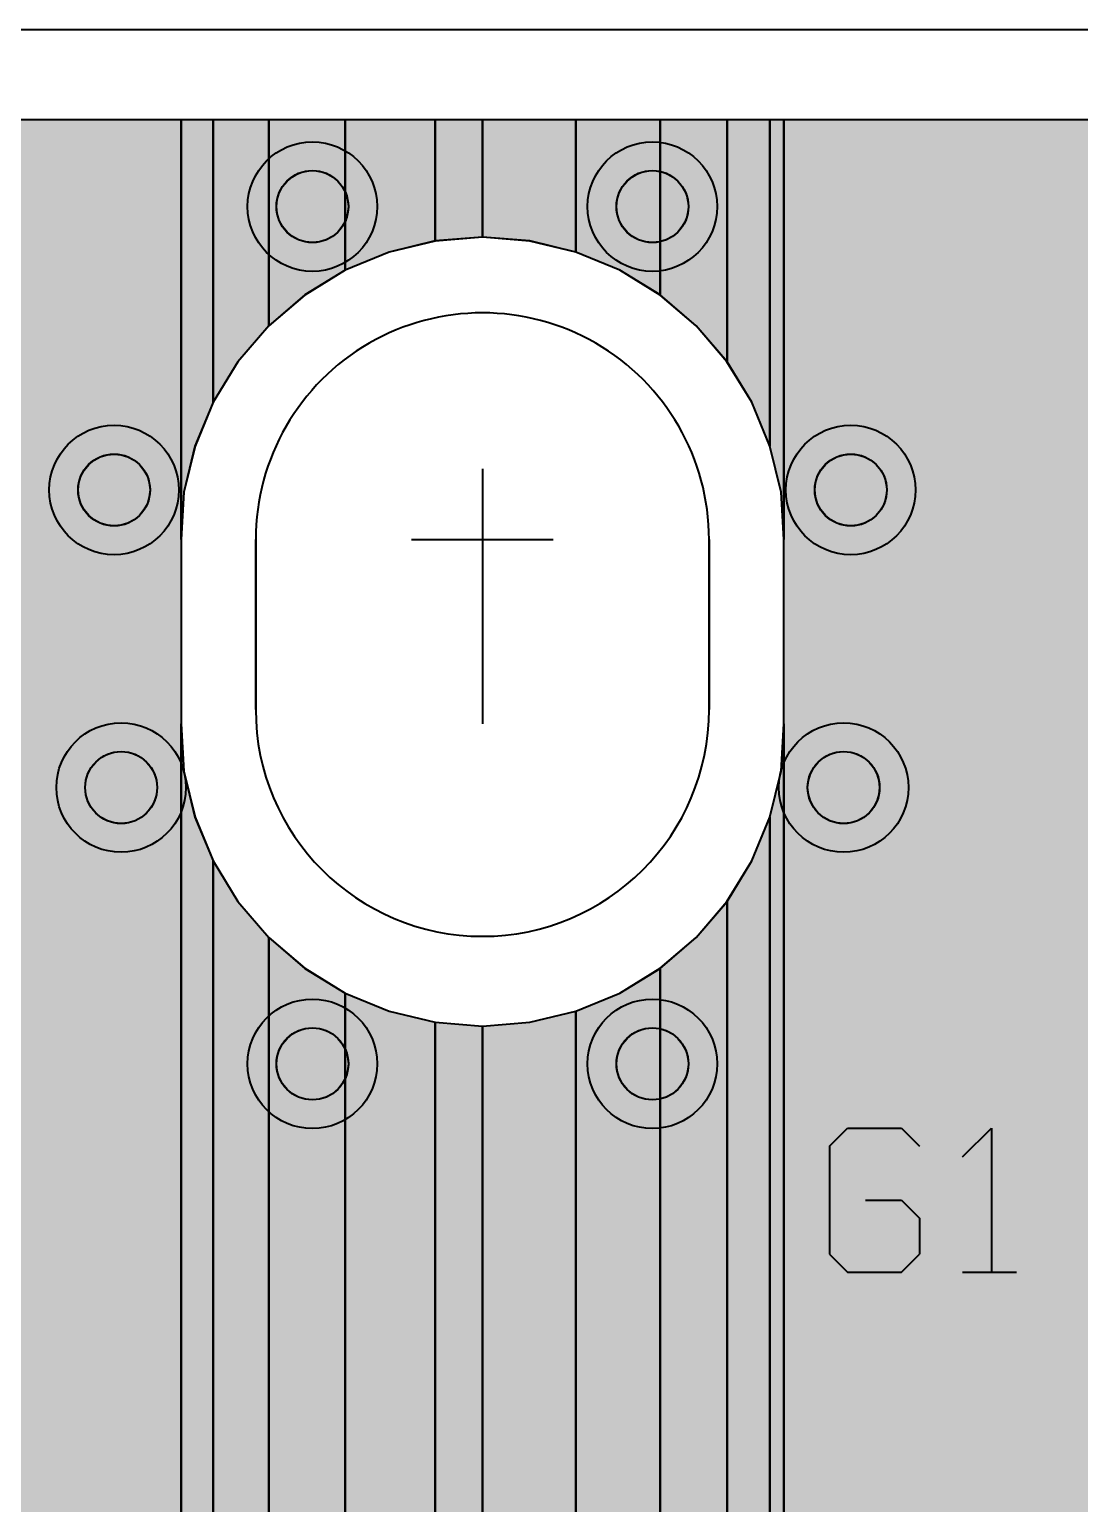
# Model space of a CAD drawing. Header units: millimetres. Extents: x 3.5 to 57, y 2.4 to 42.4.
# Drawn here: x 24.07 to 31.48, y 32.02 to 42.43 of the extents above; entities that cross this region are included whole.
import ezdxf

# ---------------------------------------------------------------- set-up
doc = ezdxf.new("R2010")
doc.units = ezdxf.units.MM
for name, color, linetype in [('bottom_copper', 7, 'Continuous'), ('drill_plated', 7, 'Continuous'), ('outline', 7, 'Continuous'), ('top_copper', 7, 'Continuous'), ('top_silk', 7, 'Continuous')]:
    doc.layers.add(name, color=color, linetype=linetype)

# ---------------------------------------------------------------- blocks, each defined once
blk = doc.blocks.new('Block5876')
at = {"layer": 'bottom_copper', "lineweight": 40}
for points in [[(0, 38.0644), (-0.3255, 38.1426), (-0.6593, 38.1689), (-0.6593, 38.9999), (0, 38.9999), (0, 38.0644)], [(0.5948, 37.7614), (0.3093, 37.9363), (0, 38.0644), (0, 38.9999), (0.5948, 38.9999), (0.5948, 37.7614)], [(1.0668, 37.2894), (0.8494, 37.544), (0.5948, 37.7614), (0.5948, 38.9999), (1.0668, 38.9999), (1.0668, 37.2894)], [(1.3698, 36.6946), (1.2417, 37.0039), (1.0668, 37.2894), (1.0668, 38.9999), (1.3698, 38.9999), (1.3698, 36.6946)], [(1.4677, 36.0353), (1.448, 36.3691), (1.3698, 36.6946), (1.3698, 38.9999), (1.4677, 38.9999), (1.4677, 36.0353)], [(4.7359, 0), (1.4677, 0), (1.4677, 38.9999), (4.7359, 38.9999), (4.7359, 0)], [(1.4677, 4.5353), (1.448, 4.8691), (1.3698, 5.1946), (1.3698, 34.076), (1.448, 34.4015), (1.4677, 34.7353), (1.4677, 4.5353)], [(1.3698, 5.1946), (1.2417, 5.5039), (1.0668, 5.7894), (1.0668, 33.4812), (1.2417, 33.7667), (1.3698, 34.076), (1.3698, 5.1946)], [(1.0668, 5.7894), (0.8494, 6.044), (0.5948, 6.2614), (0.5948, 33.0092), (0.8494, 33.2266), (1.0668, 33.4812), (1.0668, 5.7894)], [(0.5948, 6.2614), (0.3093, 6.4363), (0, 6.5644), (0, 32.7062), (0.3093, 32.8343), (0.5948, 33.0092), (0.5948, 6.2614)], [(0, 6.5644), (-0.3255, 6.6426), (-0.6593, 6.6689), (-0.6593, 32.6017), (-0.3255, 32.628), (0, 32.7062), (0, 6.5644)]]:
    blk.add_hatch(color=7, dxfattribs=at).paths.add_polyline_path(points, flags=0)
at = {"layer": 'bottom_copper', "color": 7, "lineweight": 40}
for points in [[(0, 38.0644), (-0.3255, 38.1426), (-0.6593, 38.1689), (-0.6593, 38.9999), (0, 38.9999), (0, 38.0644)], [(0.5948, 37.7614), (0.3093, 37.9363), (0, 38.0644), (0, 38.9999), (0.5948, 38.9999), (0.5948, 37.7614)], [(1.0668, 37.2894), (0.8494, 37.544), (0.5948, 37.7614), (0.5948, 38.9999), (1.0668, 38.9999), (1.0668, 37.2894)], [(1.3698, 36.6946), (1.2417, 37.0039), (1.0668, 37.2894), (1.0668, 38.9999), (1.3698, 38.9999), (1.3698, 36.6946)], [(1.4677, 36.0353), (1.448, 36.3691), (1.3698, 36.6946), (1.3698, 38.9999), (1.4677, 38.9999), (1.4677, 36.0353)], [(4.7359, 0), (1.4677, 0), (1.4677, 38.9999), (4.7359, 38.9999), (4.7359, 0)], [(1.4677, 4.5353), (1.448, 4.8691), (1.3698, 5.1946), (1.3698, 34.076), (1.448, 34.4015), (1.4677, 34.7353), (1.4677, 4.5353)], [(1.3698, 5.1946), (1.2417, 5.5039), (1.0668, 5.7894), (1.0668, 33.4812), (1.2417, 33.7667), (1.3698, 34.076), (1.3698, 5.1946)], [(1.0668, 5.7894), (0.8494, 6.044), (0.5948, 6.2614), (0.5948, 33.0092), (0.8494, 33.2266), (1.0668, 33.4812), (1.0668, 5.7894)], [(0.5948, 6.2614), (0.3093, 6.4363), (0, 6.5644), (0, 32.7062), (0.3093, 32.8343), (0.5948, 33.0092), (0.5948, 6.2614)], [(0, 6.5644), (-0.3255, 6.6426), (-0.6593, 6.6689), (-0.6593, 32.6017), (-0.3255, 32.628), (0, 32.7062), (0, 6.5644)]]:
    blk.add_lwpolyline(points, close=True, dxfattribs=at)
blk = doc.blocks.new('Block6807')
at = {"layer": 'bottom_copper', "lineweight": 40}
for points in [[(9.5036, 0), (0.9636, 0), (0.9636, 38.9999), (9.5036, 38.9999), (9.5036, 0)], [(9.7296, 37.0039), (9.6015, 36.6946), (9.5233, 36.3691), (9.5036, 36.0353), (9.5036, 38.9999), (9.7296, 38.9999), (9.7296, 37.0039)], [(10.1219, 37.544), (9.9045, 37.2894), (9.7296, 37.0039), (9.7296, 38.9999), (10.1219, 38.9999), (10.1219, 37.544)], [(10.662, 37.9363), (10.3765, 37.7614), (10.1219, 37.544), (10.1219, 38.9999), (10.662, 38.9999), (10.662, 37.9363)], [(11.2968, 38.1426), (10.9713, 38.0644), (10.662, 37.9363), (10.662, 38.9999), (11.2968, 38.9999), (11.2968, 38.1426)], [(11.6306, 38.1689), (11.2968, 38.1426), (11.2968, 38.9999), (11.6306, 38.9999), (11.6306, 38.1689)], [(9.7296, 5.5039), (9.6015, 5.1946), (9.5233, 4.8691), (9.5036, 4.5353), (9.5036, 34.7353), (9.5233, 34.4015), (9.6015, 34.076), (9.7296, 33.7667), (9.7296, 5.5039)], [(10.1219, 6.044), (9.9045, 5.7894), (9.7296, 5.5039), (9.7296, 33.7667), (9.9045, 33.4812), (10.1219, 33.2266), (10.1219, 6.044)], [(10.662, 6.4363), (10.3765, 6.2614), (10.1219, 6.044), (10.1219, 33.2266), (10.3765, 33.0092), (10.662, 32.8343), (10.662, 6.4363)], [(11.2968, 6.6426), (10.9713, 6.5644), (10.662, 6.4363), (10.662, 32.8343), (10.9713, 32.7062), (11.2968, 32.628), (11.2968, 6.6426)], [(11.6306, 6.6689), (11.2968, 6.6426), (11.2968, 32.628), (11.6306, 32.6017), (11.6306, 6.6689)]]:
    blk.add_hatch(color=7, dxfattribs=at).paths.add_polyline_path(points, flags=0)
at = {"layer": 'bottom_copper', "color": 7, "lineweight": 40}
for points in [[(9.5036, 0), (0.9636, 0), (0.9636, 38.9999), (9.5036, 38.9999), (9.5036, 0)], [(9.7296, 37.0039), (9.6015, 36.6946), (9.5233, 36.3691), (9.5036, 36.0353), (9.5036, 38.9999), (9.7296, 38.9999), (9.7296, 37.0039)], [(10.1219, 37.544), (9.9045, 37.2894), (9.7296, 37.0039), (9.7296, 38.9999), (10.1219, 38.9999), (10.1219, 37.544)], [(10.662, 37.9363), (10.3765, 37.7614), (10.1219, 37.544), (10.1219, 38.9999), (10.662, 38.9999), (10.662, 37.9363)], [(11.2968, 38.1426), (10.9713, 38.0644), (10.662, 37.9363), (10.662, 38.9999), (11.2968, 38.9999), (11.2968, 38.1426)], [(11.6306, 38.1689), (11.2968, 38.1426), (11.2968, 38.9999), (11.6306, 38.9999), (11.6306, 38.1689)], [(9.7296, 5.5039), (9.6015, 5.1946), (9.5233, 4.8691), (9.5036, 4.5353), (9.5036, 34.7353), (9.5233, 34.4015), (9.6015, 34.076), (9.7296, 33.7667), (9.7296, 5.5039)], [(10.1219, 6.044), (9.9045, 5.7894), (9.7296, 5.5039), (9.7296, 33.7667), (9.9045, 33.4812), (10.1219, 33.2266), (10.1219, 6.044)], [(10.662, 6.4363), (10.3765, 6.2614), (10.1219, 6.044), (10.1219, 33.2266), (10.3765, 33.0092), (10.662, 32.8343), (10.662, 6.4363)], [(11.2968, 6.6426), (10.9713, 6.5644), (10.662, 6.4363), (10.662, 32.8343), (10.9713, 32.7062), (11.2968, 32.628), (11.2968, 6.6426)], [(11.6306, 6.6689), (11.2968, 6.6426), (11.2968, 32.628), (11.6306, 32.6017), (11.6306, 6.6689)]]:
    blk.add_lwpolyline(points, close=True, dxfattribs=at)
blk = doc.blocks.new('Block27334')
at = {"layer": 'top_copper', "lineweight": 40}
for points in [[(0, 38.0644), (-0.3255, 38.1426), (-0.6593, 38.1689), (-0.6593, 38.9999), (0, 38.9999), (0, 38.0644)], [(0.5948, 37.7614), (0.3093, 37.9363), (0, 38.0644), (0, 38.9999), (0.5948, 38.9999), (0.5948, 37.7614)], [(1.0668, 37.2894), (0.8494, 37.544), (0.5948, 37.7614), (0.5948, 38.9999), (1.0668, 38.9999), (1.0668, 37.2894)], [(1.3698, 36.6946), (1.2417, 37.0039), (1.0668, 37.2894), (1.0668, 38.9999), (1.3698, 38.9999), (1.3698, 36.6946)], [(1.4677, 36.0353), (1.448, 36.3691), (1.3698, 36.6946), (1.3698, 38.9999), (1.4677, 38.9999), (1.4677, 36.0353)], [(4.7367, 0), (1.4677, 0), (1.4677, 38.9999), (4.7367, 38.9999), (4.7367, 0)], [(1.4677, 4.5353), (1.448, 4.8691), (1.3698, 5.1946), (1.3698, 34.076), (1.448, 34.4015), (1.4677, 34.7353), (1.4677, 4.5353)], [(1.3698, 5.1946), (1.2417, 5.5039), (1.0668, 5.7894), (1.0668, 33.4812), (1.2417, 33.7667), (1.3698, 34.076), (1.3698, 5.1946)], [(1.0668, 5.7894), (0.8494, 6.044), (0.5948, 6.2614), (0.5948, 33.0092), (0.8494, 33.2266), (1.0668, 33.4812), (1.0668, 5.7894)], [(0.5948, 6.2614), (0.3093, 6.4363), (0, 6.5644), (0, 32.7062), (0.3093, 32.8343), (0.5948, 33.0092), (0.5948, 6.2614)], [(0, 6.5644), (-0.3255, 6.6426), (-0.6593, 6.6689), (-0.6593, 32.6017), (-0.3255, 32.628), (0, 32.7062), (0, 6.5644)]]:
    blk.add_hatch(color=7, dxfattribs=at).paths.add_polyline_path(points, flags=0)
at = {"layer": 'top_copper', "color": 7, "lineweight": 40}
for points in [[(0, 38.0644), (-0.3255, 38.1426), (-0.6593, 38.1689), (-0.6593, 38.9999), (0, 38.9999), (0, 38.0644)], [(0.5948, 37.7614), (0.3093, 37.9363), (0, 38.0644), (0, 38.9999), (0.5948, 38.9999), (0.5948, 37.7614)], [(1.0668, 37.2894), (0.8494, 37.544), (0.5948, 37.7614), (0.5948, 38.9999), (1.0668, 38.9999), (1.0668, 37.2894)], [(1.3698, 36.6946), (1.2417, 37.0039), (1.0668, 37.2894), (1.0668, 38.9999), (1.3698, 38.9999), (1.3698, 36.6946)], [(1.4677, 36.0353), (1.448, 36.3691), (1.3698, 36.6946), (1.3698, 38.9999), (1.4677, 38.9999), (1.4677, 36.0353)], [(4.7367, 0), (1.4677, 0), (1.4677, 38.9999), (4.7367, 38.9999), (4.7367, 0)], [(1.4677, 4.5353), (1.448, 4.8691), (1.3698, 5.1946), (1.3698, 34.076), (1.448, 34.4015), (1.4677, 34.7353), (1.4677, 4.5353)], [(1.3698, 5.1946), (1.2417, 5.5039), (1.0668, 5.7894), (1.0668, 33.4812), (1.2417, 33.7667), (1.3698, 34.076), (1.3698, 5.1946)], [(1.0668, 5.7894), (0.8494, 6.044), (0.5948, 6.2614), (0.5948, 33.0092), (0.8494, 33.2266), (1.0668, 33.4812), (1.0668, 5.7894)], [(0.5948, 6.2614), (0.3093, 6.4363), (0, 6.5644), (0, 32.7062), (0.3093, 32.8343), (0.5948, 33.0092), (0.5948, 6.2614)], [(0, 6.5644), (-0.3255, 6.6426), (-0.6593, 6.6689), (-0.6593, 32.6017), (-0.3255, 32.628), (0, 32.7062), (0, 6.5644)]]:
    blk.add_lwpolyline(points, close=True, dxfattribs=at)
blk = doc.blocks.new('Block28385')
at = {"layer": 'top_copper', "lineweight": 40}
for points in [[(9.5036, 0), (0.9636, 0), (0.9636, 38.9999), (9.5036, 38.9999), (9.5036, 0)], [(9.7296, 37.0039), (9.6015, 36.6946), (9.5233, 36.3691), (9.5036, 36.0353), (9.5036, 38.9999), (9.7296, 38.9999), (9.7296, 37.0039)], [(10.1219, 37.544), (9.9045, 37.2894), (9.7296, 37.0039), (9.7296, 38.9999), (10.1219, 38.9999), (10.1219, 37.544)], [(10.662, 37.9363), (10.3765, 37.7614), (10.1219, 37.544), (10.1219, 38.9999), (10.662, 38.9999), (10.662, 37.9363)], [(11.2968, 38.1426), (10.9713, 38.0644), (10.662, 37.9363), (10.662, 38.9999), (11.2968, 38.9999), (11.2968, 38.1426)], [(11.6306, 38.1689), (11.2968, 38.1426), (11.2968, 38.9999), (11.6306, 38.9999), (11.6306, 38.1689)], [(9.7296, 5.5039), (9.6015, 5.1946), (9.5233, 4.8691), (9.5036, 4.5353), (9.5036, 34.7353), (9.5233, 34.4015), (9.6015, 34.076), (9.7296, 33.7667), (9.7296, 5.5039)], [(10.1219, 6.044), (9.9045, 5.7894), (9.7296, 5.5039), (9.7296, 33.7667), (9.9045, 33.4812), (10.1219, 33.2266), (10.1219, 6.044)], [(10.662, 6.4363), (10.3765, 6.2614), (10.1219, 6.044), (10.1219, 33.2266), (10.3765, 33.0092), (10.662, 32.8343), (10.662, 6.4363)], [(11.2968, 6.6426), (10.9713, 6.5644), (10.662, 6.4363), (10.662, 32.8343), (10.9713, 32.7062), (11.2968, 32.628), (11.2968, 6.6426)], [(11.6306, 6.6689), (11.2968, 6.6426), (11.2968, 32.628), (11.6306, 32.6017), (11.6306, 6.6689)]]:
    blk.add_hatch(color=7, dxfattribs=at).paths.add_polyline_path(points, flags=0)
at = {"layer": 'top_copper', "color": 7, "lineweight": 40}
for points in [[(9.5036, 0), (0.9636, 0), (0.9636, 38.9999), (9.5036, 38.9999), (9.5036, 0)], [(9.7296, 37.0039), (9.6015, 36.6946), (9.5233, 36.3691), (9.5036, 36.0353), (9.5036, 38.9999), (9.7296, 38.9999), (9.7296, 37.0039)], [(10.1219, 37.544), (9.9045, 37.2894), (9.7296, 37.0039), (9.7296, 38.9999), (10.1219, 38.9999), (10.1219, 37.544)], [(10.662, 37.9363), (10.3765, 37.7614), (10.1219, 37.544), (10.1219, 38.9999), (10.662, 38.9999), (10.662, 37.9363)], [(11.2968, 38.1426), (10.9713, 38.0644), (10.662, 37.9363), (10.662, 38.9999), (11.2968, 38.9999), (11.2968, 38.1426)], [(11.6306, 38.1689), (11.2968, 38.1426), (11.2968, 38.9999), (11.6306, 38.9999), (11.6306, 38.1689)], [(9.7296, 5.5039), (9.6015, 5.1946), (9.5233, 4.8691), (9.5036, 4.5353), (9.5036, 34.7353), (9.5233, 34.4015), (9.6015, 34.076), (9.7296, 33.7667), (9.7296, 5.5039)], [(10.1219, 6.044), (9.9045, 5.7894), (9.7296, 5.5039), (9.7296, 33.7667), (9.9045, 33.4812), (10.1219, 33.2266), (10.1219, 6.044)], [(10.662, 6.4363), (10.3765, 6.2614), (10.1219, 6.044), (10.1219, 33.2266), (10.3765, 33.0092), (10.662, 32.8343), (10.662, 6.4363)], [(11.2968, 6.6426), (10.9713, 6.5644), (10.662, 6.4363), (10.662, 32.8343), (10.9713, 32.7062), (11.2968, 32.628), (11.2968, 6.6426)], [(11.6306, 6.6689), (11.2968, 6.6426), (11.2968, 32.628), (11.6306, 32.6017), (11.6306, 6.6689)]]:
    blk.add_lwpolyline(points, close=True, dxfattribs=at)

msp = doc.modelspace()

# ---------------------------------------------------------------- hatches: boundary and pattern name
at = {"layer": 'bottom_copper', "lineweight": 40}
for points in [[(26.319, 41.128), (26.305, 41.08), (26.281, 41.036), (26.25, 40.997), (26.211, 40.966), (26.168, 40.942), (26.12, 40.928), (26.07, 40.923), (26.021, 40.928), (25.973, 40.942), (25.929, 40.966), (25.891, 40.997), (25.859, 41.036), (25.836, 41.08), (25.821, 41.128), (25.816, 41.177), (25.821, 41.227), (25.836, 41.274), (25.859, 41.318), (25.891, 41.357), (25.929, 41.388), (25.973, 41.412), (26.021, 41.426), (26.07, 41.431), (26.12, 41.426), (26.168, 41.412), (26.211, 41.388), (26.25, 41.357), (26.281, 41.318), (26.305, 41.274), (26.319, 41.227), (26.324, 41.177), (26.319, 41.128)], [(28.719, 41.128), (28.705, 41.08), (28.681, 41.036), (28.65, 40.997), (28.611, 40.966), (28.568, 40.942), (28.52, 40.928), (28.47, 40.923), (28.421, 40.928), (28.373, 40.942), (28.329, 40.966), (28.291, 40.997), (28.259, 41.036), (28.236, 41.08), (28.221, 41.128), (28.216, 41.177), (28.221, 41.227), (28.236, 41.274), (28.259, 41.318), (28.291, 41.357), (28.329, 41.388), (28.373, 41.412), (28.421, 41.426), (28.47, 41.431), (28.52, 41.426), (28.568, 41.412), (28.611, 41.388), (28.65, 41.357), (28.681, 41.318), (28.705, 41.274), (28.719, 41.227), (28.724, 41.177), (28.719, 41.128)], [(24.919, 39.128), (24.905, 39.08), (24.881, 39.036), (24.85, 38.997), (24.811, 38.966), (24.768, 38.942), (24.72, 38.928), (24.67, 38.923), (24.621, 38.928), (24.573, 38.942), (24.529, 38.966), (24.491, 38.997), (24.459, 39.036), (24.436, 39.08), (24.421, 39.128), (24.416, 39.177), (24.421, 39.227), (24.436, 39.274), (24.459, 39.318), (24.491, 39.357), (24.529, 39.388), (24.573, 39.412), (24.621, 39.426), (24.67, 39.431), (24.72, 39.426), (24.768, 39.412), (24.811, 39.388), (24.85, 39.357), (24.881, 39.318), (24.905, 39.274), (24.919, 39.227), (24.924, 39.177), (24.919, 39.128)], [(30.12, 39.128), (30.105, 39.08), (30.082, 39.036), (30.05, 38.997), (30.012, 38.966), (29.968, 38.942), (29.92, 38.928), (29.87, 38.923), (29.821, 38.928), (29.773, 38.942), (29.729, 38.966), (29.691, 38.997), (29.659, 39.036), (29.636, 39.08), (29.621, 39.128), (29.616, 39.177), (29.621, 39.227), (29.636, 39.274), (29.659, 39.318), (29.691, 39.357), (29.729, 39.388), (29.773, 39.412), (29.821, 39.426), (29.87, 39.431), (29.92, 39.426), (29.968, 39.412), (30.012, 39.388), (30.05, 39.357), (30.082, 39.318), (30.105, 39.274), (30.12, 39.227), (30.124, 39.177), (30.12, 39.128)], [(24.969, 37.028), (24.955, 36.98), (24.931, 36.936), (24.9, 36.897), (24.861, 36.866), (24.818, 36.842), (24.77, 36.828), (24.72, 36.823), (24.671, 36.828), (24.623, 36.842), (24.579, 36.866), (24.541, 36.897), (24.509, 36.936), (24.486, 36.98), (24.471, 37.028), (24.466, 37.077), (24.471, 37.127), (24.486, 37.174), (24.509, 37.218), (24.541, 37.257), (24.579, 37.288), (24.623, 37.312), (24.671, 37.326), (24.72, 37.331), (24.77, 37.326), (24.818, 37.312), (24.861, 37.288), (24.9, 37.257), (24.931, 37.218), (24.955, 37.174), (24.969, 37.127), (24.974, 37.077), (24.969, 37.028)], [(30.069, 37.028), (30.055, 36.98), (30.031, 36.936), (30, 36.897), (29.961, 36.866), (29.918, 36.842), (29.87, 36.828), (29.82, 36.823), (29.771, 36.828), (29.723, 36.842), (29.679, 36.866), (29.641, 36.897), (29.609, 36.936), (29.586, 36.98), (29.571, 37.028), (29.566, 37.077), (29.571, 37.127), (29.586, 37.174), (29.609, 37.218), (29.641, 37.257), (29.679, 37.288), (29.723, 37.312), (29.771, 37.326), (29.82, 37.331), (29.87, 37.326), (29.918, 37.312), (29.961, 37.288), (30, 37.257), (30.031, 37.218), (30.055, 37.174), (30.069, 37.127), (30.074, 37.077), (30.069, 37.028)], [(26.319, 35.078), (26.305, 35.03), (26.281, 34.986), (26.25, 34.947), (26.211, 34.916), (26.168, 34.892), (26.12, 34.878), (26.07, 34.873), (26.021, 34.878), (25.973, 34.892), (25.929, 34.916), (25.891, 34.947), (25.859, 34.986), (25.836, 35.03), (25.821, 35.078), (25.816, 35.127), (25.821, 35.177), (25.836, 35.224), (25.859, 35.268), (25.891, 35.307), (25.929, 35.338), (25.973, 35.362), (26.021, 35.376), (26.07, 35.381), (26.12, 35.376), (26.168, 35.362), (26.211, 35.338), (26.25, 35.307), (26.281, 35.268), (26.305, 35.224), (26.319, 35.177), (26.324, 35.127), (26.319, 35.078)], [(28.719, 35.078), (28.705, 35.03), (28.681, 34.986), (28.65, 34.947), (28.611, 34.916), (28.568, 34.892), (28.52, 34.878), (28.47, 34.873), (28.421, 34.878), (28.373, 34.892), (28.329, 34.916), (28.291, 34.947), (28.259, 34.986), (28.236, 35.03), (28.221, 35.078), (28.216, 35.127), (28.221, 35.177), (28.236, 35.224), (28.259, 35.268), (28.291, 35.307), (28.329, 35.338), (28.373, 35.362), (28.421, 35.376), (28.47, 35.381), (28.52, 35.376), (28.568, 35.362), (28.611, 35.338), (28.65, 35.307), (28.681, 35.268), (28.705, 35.224), (28.719, 35.177), (28.724, 35.127), (28.719, 35.078)]]:
    msp.add_hatch(color=7, dxfattribs=at).paths.add_polyline_path(points, flags=0)
at = {"layer": 'drill_plated', "lineweight": 40}
for points in [[(26.319, 41.128), (26.305, 41.08), (26.281, 41.036), (26.25, 40.997), (26.211, 40.966), (26.168, 40.942), (26.12, 40.928), (26.07, 40.923), (26.021, 40.928), (25.973, 40.942), (25.929, 40.966), (25.891, 40.997), (25.859, 41.036), (25.836, 41.08), (25.821, 41.128), (25.816, 41.177), (25.821, 41.227), (25.836, 41.274), (25.859, 41.318), (25.891, 41.357), (25.929, 41.388), (25.973, 41.412), (26.021, 41.426), (26.07, 41.431), (26.12, 41.426), (26.168, 41.412), (26.211, 41.388), (26.25, 41.357), (26.281, 41.318), (26.305, 41.274), (26.319, 41.227), (26.324, 41.177), (26.319, 41.128)], [(28.719, 41.128), (28.705, 41.08), (28.681, 41.036), (28.65, 40.997), (28.611, 40.966), (28.568, 40.942), (28.52, 40.928), (28.47, 40.923), (28.421, 40.928), (28.373, 40.942), (28.329, 40.966), (28.291, 40.997), (28.259, 41.036), (28.236, 41.08), (28.221, 41.128), (28.216, 41.177), (28.221, 41.227), (28.236, 41.274), (28.259, 41.318), (28.291, 41.357), (28.329, 41.388), (28.373, 41.412), (28.421, 41.426), (28.47, 41.431), (28.52, 41.426), (28.568, 41.412), (28.611, 41.388), (28.65, 41.357), (28.681, 41.318), (28.705, 41.274), (28.719, 41.227), (28.724, 41.177), (28.719, 41.128)], [(24.919, 39.128), (24.905, 39.08), (24.881, 39.036), (24.85, 38.997), (24.811, 38.966), (24.768, 38.942), (24.72, 38.928), (24.67, 38.923), (24.621, 38.928), (24.573, 38.942), (24.529, 38.966), (24.491, 38.997), (24.459, 39.036), (24.436, 39.08), (24.421, 39.128), (24.416, 39.177), (24.421, 39.227), (24.436, 39.274), (24.459, 39.318), (24.491, 39.357), (24.529, 39.388), (24.573, 39.412), (24.621, 39.426), (24.67, 39.431), (24.72, 39.426), (24.768, 39.412), (24.811, 39.388), (24.85, 39.357), (24.881, 39.318), (24.905, 39.274), (24.919, 39.227), (24.924, 39.177), (24.919, 39.128)], [(30.12, 39.128), (30.105, 39.08), (30.082, 39.036), (30.05, 38.997), (30.012, 38.966), (29.968, 38.942), (29.92, 38.928), (29.87, 38.923), (29.821, 38.928), (29.773, 38.942), (29.729, 38.966), (29.691, 38.997), (29.659, 39.036), (29.636, 39.08), (29.621, 39.128), (29.616, 39.177), (29.621, 39.227), (29.636, 39.274), (29.659, 39.318), (29.691, 39.357), (29.729, 39.388), (29.773, 39.412), (29.821, 39.426), (29.87, 39.431), (29.92, 39.426), (29.968, 39.412), (30.012, 39.388), (30.05, 39.357), (30.082, 39.318), (30.105, 39.274), (30.12, 39.227), (30.124, 39.177), (30.12, 39.128)], [(24.969, 37.028), (24.955, 36.98), (24.931, 36.936), (24.9, 36.897), (24.861, 36.866), (24.818, 36.842), (24.77, 36.828), (24.72, 36.823), (24.671, 36.828), (24.623, 36.842), (24.579, 36.866), (24.541, 36.897), (24.509, 36.936), (24.486, 36.98), (24.471, 37.028), (24.466, 37.077), (24.471, 37.127), (24.486, 37.174), (24.509, 37.218), (24.541, 37.257), (24.579, 37.288), (24.623, 37.312), (24.671, 37.326), (24.72, 37.331), (24.77, 37.326), (24.818, 37.312), (24.861, 37.288), (24.9, 37.257), (24.931, 37.218), (24.955, 37.174), (24.969, 37.127), (24.974, 37.077), (24.969, 37.028)], [(30.069, 37.028), (30.055, 36.98), (30.031, 36.936), (30, 36.897), (29.961, 36.866), (29.918, 36.842), (29.87, 36.828), (29.82, 36.823), (29.771, 36.828), (29.723, 36.842), (29.679, 36.866), (29.641, 36.897), (29.609, 36.936), (29.586, 36.98), (29.571, 37.028), (29.566, 37.077), (29.571, 37.127), (29.586, 37.174), (29.609, 37.218), (29.641, 37.257), (29.679, 37.288), (29.723, 37.312), (29.771, 37.326), (29.82, 37.331), (29.87, 37.326), (29.918, 37.312), (29.961, 37.288), (30, 37.257), (30.031, 37.218), (30.055, 37.174), (30.069, 37.127), (30.074, 37.077), (30.069, 37.028)], [(26.319, 35.078), (26.305, 35.03), (26.281, 34.986), (26.25, 34.947), (26.211, 34.916), (26.168, 34.892), (26.12, 34.878), (26.07, 34.873), (26.021, 34.878), (25.973, 34.892), (25.929, 34.916), (25.891, 34.947), (25.859, 34.986), (25.836, 35.03), (25.821, 35.078), (25.816, 35.127), (25.821, 35.177), (25.836, 35.224), (25.859, 35.268), (25.891, 35.307), (25.929, 35.338), (25.973, 35.362), (26.021, 35.376), (26.07, 35.381), (26.12, 35.376), (26.168, 35.362), (26.211, 35.338), (26.25, 35.307), (26.281, 35.268), (26.305, 35.224), (26.319, 35.177), (26.324, 35.127), (26.319, 35.078)], [(28.719, 35.078), (28.705, 35.03), (28.681, 34.986), (28.65, 34.947), (28.611, 34.916), (28.568, 34.892), (28.52, 34.878), (28.47, 34.873), (28.421, 34.878), (28.373, 34.892), (28.329, 34.916), (28.291, 34.947), (28.259, 34.986), (28.236, 35.03), (28.221, 35.078), (28.216, 35.127), (28.221, 35.177), (28.236, 35.224), (28.259, 35.268), (28.291, 35.307), (28.329, 35.338), (28.373, 35.362), (28.421, 35.376), (28.47, 35.381), (28.52, 35.376), (28.568, 35.362), (28.611, 35.338), (28.65, 35.307), (28.681, 35.268), (28.705, 35.224), (28.719, 35.177), (28.724, 35.127), (28.719, 35.078)]]:
    msp.add_hatch(color=7, dxfattribs=at).paths.add_polyline_path(points, flags=0)
at = {"layer": 'top_copper', "lineweight": 40}
for points in [[(26.319, 41.128), (26.305, 41.08), (26.281, 41.036), (26.25, 40.997), (26.211, 40.966), (26.168, 40.942), (26.12, 40.928), (26.07, 40.923), (26.021, 40.928), (25.973, 40.942), (25.929, 40.966), (25.891, 40.997), (25.859, 41.036), (25.836, 41.08), (25.821, 41.128), (25.816, 41.177), (25.821, 41.227), (25.836, 41.274), (25.859, 41.318), (25.891, 41.357), (25.929, 41.388), (25.973, 41.412), (26.021, 41.426), (26.07, 41.431), (26.12, 41.426), (26.168, 41.412), (26.211, 41.388), (26.25, 41.357), (26.281, 41.318), (26.305, 41.274), (26.319, 41.227), (26.324, 41.177), (26.319, 41.128)], [(28.719, 41.128), (28.705, 41.08), (28.681, 41.036), (28.65, 40.997), (28.611, 40.966), (28.568, 40.942), (28.52, 40.928), (28.47, 40.923), (28.421, 40.928), (28.373, 40.942), (28.329, 40.966), (28.291, 40.997), (28.259, 41.036), (28.236, 41.08), (28.221, 41.128), (28.216, 41.177), (28.221, 41.227), (28.236, 41.274), (28.259, 41.318), (28.291, 41.357), (28.329, 41.388), (28.373, 41.412), (28.421, 41.426), (28.47, 41.431), (28.52, 41.426), (28.568, 41.412), (28.611, 41.388), (28.65, 41.357), (28.681, 41.318), (28.705, 41.274), (28.719, 41.227), (28.724, 41.177), (28.719, 41.128)], [(24.919, 39.128), (24.905, 39.08), (24.881, 39.036), (24.85, 38.997), (24.811, 38.966), (24.768, 38.942), (24.72, 38.928), (24.67, 38.923), (24.621, 38.928), (24.573, 38.942), (24.529, 38.966), (24.491, 38.997), (24.459, 39.036), (24.436, 39.08), (24.421, 39.128), (24.416, 39.177), (24.421, 39.227), (24.436, 39.274), (24.459, 39.318), (24.491, 39.357), (24.529, 39.388), (24.573, 39.412), (24.621, 39.426), (24.67, 39.431), (24.72, 39.426), (24.768, 39.412), (24.811, 39.388), (24.85, 39.357), (24.881, 39.318), (24.905, 39.274), (24.919, 39.227), (24.924, 39.177), (24.919, 39.128)], [(30.12, 39.128), (30.105, 39.08), (30.082, 39.036), (30.05, 38.997), (30.012, 38.966), (29.968, 38.942), (29.92, 38.928), (29.87, 38.923), (29.821, 38.928), (29.773, 38.942), (29.729, 38.966), (29.691, 38.997), (29.659, 39.036), (29.636, 39.08), (29.621, 39.128), (29.616, 39.177), (29.621, 39.227), (29.636, 39.274), (29.659, 39.318), (29.691, 39.357), (29.729, 39.388), (29.773, 39.412), (29.821, 39.426), (29.87, 39.431), (29.92, 39.426), (29.968, 39.412), (30.012, 39.388), (30.05, 39.357), (30.082, 39.318), (30.105, 39.274), (30.12, 39.227), (30.124, 39.177), (30.12, 39.128)], [(24.969, 37.028), (24.955, 36.98), (24.931, 36.936), (24.9, 36.897), (24.861, 36.866), (24.818, 36.842), (24.77, 36.828), (24.72, 36.823), (24.671, 36.828), (24.623, 36.842), (24.579, 36.866), (24.541, 36.897), (24.509, 36.936), (24.486, 36.98), (24.471, 37.028), (24.466, 37.077), (24.471, 37.127), (24.486, 37.174), (24.509, 37.218), (24.541, 37.257), (24.579, 37.288), (24.623, 37.312), (24.671, 37.326), (24.72, 37.331), (24.77, 37.326), (24.818, 37.312), (24.861, 37.288), (24.9, 37.257), (24.931, 37.218), (24.955, 37.174), (24.969, 37.127), (24.974, 37.077), (24.969, 37.028)], [(30.069, 37.028), (30.055, 36.98), (30.031, 36.936), (30, 36.897), (29.961, 36.866), (29.918, 36.842), (29.87, 36.828), (29.82, 36.823), (29.771, 36.828), (29.723, 36.842), (29.679, 36.866), (29.641, 36.897), (29.609, 36.936), (29.586, 36.98), (29.571, 37.028), (29.566, 37.077), (29.571, 37.127), (29.586, 37.174), (29.609, 37.218), (29.641, 37.257), (29.679, 37.288), (29.723, 37.312), (29.771, 37.326), (29.82, 37.331), (29.87, 37.326), (29.918, 37.312), (29.961, 37.288), (30, 37.257), (30.031, 37.218), (30.055, 37.174), (30.069, 37.127), (30.074, 37.077), (30.069, 37.028)], [(26.319, 35.078), (26.305, 35.03), (26.281, 34.986), (26.25, 34.947), (26.211, 34.916), (26.168, 34.892), (26.12, 34.878), (26.07, 34.873), (26.021, 34.878), (25.973, 34.892), (25.929, 34.916), (25.891, 34.947), (25.859, 34.986), (25.836, 35.03), (25.821, 35.078), (25.816, 35.127), (25.821, 35.177), (25.836, 35.224), (25.859, 35.268), (25.891, 35.307), (25.929, 35.338), (25.973, 35.362), (26.021, 35.376), (26.07, 35.381), (26.12, 35.376), (26.168, 35.362), (26.211, 35.338), (26.25, 35.307), (26.281, 35.268), (26.305, 35.224), (26.319, 35.177), (26.324, 35.127), (26.319, 35.078)], [(28.719, 35.078), (28.705, 35.03), (28.681, 34.986), (28.65, 34.947), (28.611, 34.916), (28.568, 34.892), (28.52, 34.878), (28.47, 34.873), (28.421, 34.878), (28.373, 34.892), (28.329, 34.916), (28.291, 34.947), (28.259, 34.986), (28.236, 35.03), (28.221, 35.078), (28.216, 35.127), (28.221, 35.177), (28.236, 35.224), (28.259, 35.268), (28.291, 35.307), (28.329, 35.338), (28.373, 35.362), (28.421, 35.376), (28.47, 35.381), (28.52, 35.376), (28.568, 35.362), (28.611, 35.338), (28.65, 35.307), (28.681, 35.268), (28.705, 35.224), (28.719, 35.177), (28.724, 35.127), (28.719, 35.078)]]:
    msp.add_hatch(color=7, dxfattribs=at).paths.add_polyline_path(points, flags=0)

# ---------------------------------------------------------------- linework, layer by layer
at = {"layer": 'bottom_copper', "color": 7, "lineweight": 40}
for p, q in [((15.459, 41.792), (27.27, 41.792)), ((27.27, 40.961), (27.27, 41.792)), ((27.27, 41.792), (33.97, 41.792)), ((27.27, 41.792), (27.27, 40.961)), ((26.936, 40.934), (26.611, 40.856)), ((27.27, 40.961), (26.936, 40.934)), ((27.604, 40.934), (27.27, 40.961)), ((27.93, 40.856), (27.604, 40.934)), ((26.611, 40.856), (26.302, 40.728)), ((28.239, 40.728), (27.93, 40.856)), ((26.302, 40.728), (26.016, 40.553)), ((28.524, 40.553), (28.239, 40.728)), ((26.016, 40.553), (25.762, 40.336)), ((28.779, 40.336), (28.524, 40.553)), ((25.762, 40.336), (25.544, 40.081)), ((28.996, 40.081), (28.779, 40.336)), ((25.544, 40.081), (25.369, 39.796)), ((29.171, 39.796), (28.996, 40.081)), ((25.369, 39.796), (25.241, 39.486)), ((29.299, 39.486), (29.171, 39.796)), ((25.241, 39.486), (25.163, 39.161)), ((29.378, 39.161), (29.299, 39.486)), ((25.163, 39.161), (25.143, 38.827)), ((29.397, 38.827), (29.378, 39.161)), ((25.143, 38.827), (25.143, 37.527)), ((27.27, 38.827), (27.27, 37.527)), ((29.397, 37.527), (29.397, 38.827)), ((25.143, 37.527), (25.163, 37.193)), ((29.378, 37.193), (29.397, 37.527)), ((25.163, 37.193), (25.241, 36.868)), ((29.299, 36.868), (29.378, 37.193)), ((25.241, 36.868), (25.369, 36.559)), ((29.171, 36.559), (29.299, 36.868)), ((25.369, 36.559), (25.544, 36.273)), ((28.996, 36.273), (29.171, 36.559)), ((25.544, 36.273), (25.762, 36.018)), ((28.779, 36.018), (28.996, 36.273)), ((25.762, 36.018), (26.016, 35.801)), ((28.524, 35.801), (28.779, 36.018)), ((26.016, 35.801), (26.302, 35.626)), ((28.239, 35.626), (28.524, 35.801)), ((26.302, 35.626), (26.611, 35.498)), ((27.93, 35.498), (28.239, 35.626)), ((26.611, 35.498), (26.936, 35.42)), ((27.604, 35.42), (27.93, 35.498)), ((26.936, 35.42), (27.27, 35.394)), ((27.27, 35.394), (27.604, 35.42)), ((27.27, 9.461), (27.27, 35.394)), ((27.27, 35.394), (27.27, 9.461))]:
    msp.add_line(p, q, dxfattribs=at)
for points in [[(26.319, 41.128), (26.305, 41.08), (26.281, 41.036), (26.25, 40.997), (26.211, 40.966), (26.168, 40.942), (26.12, 40.928), (26.07, 40.923), (26.021, 40.928), (25.973, 40.942), (25.929, 40.966), (25.891, 40.997), (25.859, 41.036), (25.836, 41.08), (25.821, 41.128), (25.816, 41.177), (25.821, 41.227), (25.836, 41.274), (25.859, 41.318), (25.891, 41.357), (25.929, 41.388), (25.973, 41.412), (26.021, 41.426), (26.07, 41.431), (26.12, 41.426), (26.168, 41.412), (26.211, 41.388), (26.25, 41.357), (26.281, 41.318), (26.305, 41.274), (26.319, 41.227), (26.324, 41.177), (26.319, 41.128)], [(28.719, 41.128), (28.705, 41.08), (28.681, 41.036), (28.65, 40.997), (28.611, 40.966), (28.568, 40.942), (28.52, 40.928), (28.47, 40.923), (28.421, 40.928), (28.373, 40.942), (28.329, 40.966), (28.291, 40.997), (28.259, 41.036), (28.236, 41.08), (28.221, 41.128), (28.216, 41.177), (28.221, 41.227), (28.236, 41.274), (28.259, 41.318), (28.291, 41.357), (28.329, 41.388), (28.373, 41.412), (28.421, 41.426), (28.47, 41.431), (28.52, 41.426), (28.568, 41.412), (28.611, 41.388), (28.65, 41.357), (28.681, 41.318), (28.705, 41.274), (28.719, 41.227), (28.724, 41.177), (28.719, 41.128)], [(24.919, 39.128), (24.905, 39.08), (24.881, 39.036), (24.85, 38.997), (24.811, 38.966), (24.768, 38.942), (24.72, 38.928), (24.67, 38.923), (24.621, 38.928), (24.573, 38.942), (24.529, 38.966), (24.491, 38.997), (24.459, 39.036), (24.436, 39.08), (24.421, 39.128), (24.416, 39.177), (24.421, 39.227), (24.436, 39.274), (24.459, 39.318), (24.491, 39.357), (24.529, 39.388), (24.573, 39.412), (24.621, 39.426), (24.67, 39.431), (24.72, 39.426), (24.768, 39.412), (24.811, 39.388), (24.85, 39.357), (24.881, 39.318), (24.905, 39.274), (24.919, 39.227), (24.924, 39.177), (24.919, 39.128)], [(30.12, 39.128), (30.105, 39.08), (30.082, 39.036), (30.05, 38.997), (30.012, 38.966), (29.968, 38.942), (29.92, 38.928), (29.87, 38.923), (29.821, 38.928), (29.773, 38.942), (29.729, 38.966), (29.691, 38.997), (29.659, 39.036), (29.636, 39.08), (29.621, 39.128), (29.616, 39.177), (29.621, 39.227), (29.636, 39.274), (29.659, 39.318), (29.691, 39.357), (29.729, 39.388), (29.773, 39.412), (29.821, 39.426), (29.87, 39.431), (29.92, 39.426), (29.968, 39.412), (30.012, 39.388), (30.05, 39.357), (30.082, 39.318), (30.105, 39.274), (30.12, 39.227), (30.124, 39.177), (30.12, 39.128)], [(24.969, 37.028), (24.955, 36.98), (24.931, 36.936), (24.9, 36.897), (24.861, 36.866), (24.818, 36.842), (24.77, 36.828), (24.72, 36.823), (24.671, 36.828), (24.623, 36.842), (24.579, 36.866), (24.541, 36.897), (24.509, 36.936), (24.486, 36.98), (24.471, 37.028), (24.466, 37.077), (24.471, 37.127), (24.486, 37.174), (24.509, 37.218), (24.541, 37.257), (24.579, 37.288), (24.623, 37.312), (24.671, 37.326), (24.72, 37.331), (24.77, 37.326), (24.818, 37.312), (24.861, 37.288), (24.9, 37.257), (24.931, 37.218), (24.955, 37.174), (24.969, 37.127), (24.974, 37.077), (24.969, 37.028)], [(30.069, 37.028), (30.055, 36.98), (30.031, 36.936), (30, 36.897), (29.961, 36.866), (29.918, 36.842), (29.87, 36.828), (29.82, 36.823), (29.771, 36.828), (29.723, 36.842), (29.679, 36.866), (29.641, 36.897), (29.609, 36.936), (29.586, 36.98), (29.571, 37.028), (29.566, 37.077), (29.571, 37.127), (29.586, 37.174), (29.609, 37.218), (29.641, 37.257), (29.679, 37.288), (29.723, 37.312), (29.771, 37.326), (29.82, 37.331), (29.87, 37.326), (29.918, 37.312), (29.961, 37.288), (30, 37.257), (30.031, 37.218), (30.055, 37.174), (30.069, 37.127), (30.074, 37.077), (30.069, 37.028)], [(26.319, 35.078), (26.305, 35.03), (26.281, 34.986), (26.25, 34.947), (26.211, 34.916), (26.168, 34.892), (26.12, 34.878), (26.07, 34.873), (26.021, 34.878), (25.973, 34.892), (25.929, 34.916), (25.891, 34.947), (25.859, 34.986), (25.836, 35.03), (25.821, 35.078), (25.816, 35.127), (25.821, 35.177), (25.836, 35.224), (25.859, 35.268), (25.891, 35.307), (25.929, 35.338), (25.973, 35.362), (26.021, 35.376), (26.07, 35.381), (26.12, 35.376), (26.168, 35.362), (26.211, 35.338), (26.25, 35.307), (26.281, 35.268), (26.305, 35.224), (26.319, 35.177), (26.324, 35.127), (26.319, 35.078)], [(28.719, 35.078), (28.705, 35.03), (28.681, 34.986), (28.65, 34.947), (28.611, 34.916), (28.568, 34.892), (28.52, 34.878), (28.47, 34.873), (28.421, 34.878), (28.373, 34.892), (28.329, 34.916), (28.291, 34.947), (28.259, 34.986), (28.236, 35.03), (28.221, 35.078), (28.216, 35.127), (28.221, 35.177), (28.236, 35.224), (28.259, 35.268), (28.291, 35.307), (28.329, 35.338), (28.373, 35.362), (28.421, 35.376), (28.47, 35.381), (28.52, 35.376), (28.568, 35.362), (28.611, 35.338), (28.65, 35.307), (28.681, 35.268), (28.705, 35.224), (28.719, 35.177), (28.724, 35.127), (28.719, 35.078)]]:
    msp.add_lwpolyline(points, close=True, dxfattribs=at)
for centre, major_axis in [((26.07, 41.177), (0.457, 0)), ((28.47, 41.177), (0.457, 0)), ((26.07, 41.177), (0.254, 0)), ((28.47, 41.177), (0.254, 0)), ((24.67, 39.177), (0.457, 0)), ((29.87, 39.177), (0.457, 0)), ((24.67, 39.177), (0.254, 0)), ((29.87, 39.177), (0.254, 0)), ((24.72, 37.077), (0.457, 0)), ((29.82, 37.077), (0.457, 0)), ((24.72, 37.077), (0.254, 0)), ((29.82, 37.077), (0.254, 0)), ((26.07, 35.127), (0.457, 0)), ((28.47, 35.127), (0.457, 0)), ((26.07, 35.127), (0.254, 0)), ((28.47, 35.127), (0.254, 0))]:
    msp.add_ellipse(centre, major_axis=major_axis, ratio=1, dxfattribs=at)
at = {"layer": 'drill_plated', "color": 7, "lineweight": 40}
for points in [[(26.319, 41.128), (26.305, 41.08), (26.281, 41.036), (26.25, 40.997), (26.211, 40.966), (26.168, 40.942), (26.12, 40.928), (26.07, 40.923), (26.021, 40.928), (25.973, 40.942), (25.929, 40.966), (25.891, 40.997), (25.859, 41.036), (25.836, 41.08), (25.821, 41.128), (25.816, 41.177), (25.821, 41.227), (25.836, 41.274), (25.859, 41.318), (25.891, 41.357), (25.929, 41.388), (25.973, 41.412), (26.021, 41.426), (26.07, 41.431), (26.12, 41.426), (26.168, 41.412), (26.211, 41.388), (26.25, 41.357), (26.281, 41.318), (26.305, 41.274), (26.319, 41.227), (26.324, 41.177), (26.319, 41.128)], [(28.719, 41.128), (28.705, 41.08), (28.681, 41.036), (28.65, 40.997), (28.611, 40.966), (28.568, 40.942), (28.52, 40.928), (28.47, 40.923), (28.421, 40.928), (28.373, 40.942), (28.329, 40.966), (28.291, 40.997), (28.259, 41.036), (28.236, 41.08), (28.221, 41.128), (28.216, 41.177), (28.221, 41.227), (28.236, 41.274), (28.259, 41.318), (28.291, 41.357), (28.329, 41.388), (28.373, 41.412), (28.421, 41.426), (28.47, 41.431), (28.52, 41.426), (28.568, 41.412), (28.611, 41.388), (28.65, 41.357), (28.681, 41.318), (28.705, 41.274), (28.719, 41.227), (28.724, 41.177), (28.719, 41.128)], [(24.919, 39.128), (24.905, 39.08), (24.881, 39.036), (24.85, 38.997), (24.811, 38.966), (24.768, 38.942), (24.72, 38.928), (24.67, 38.923), (24.621, 38.928), (24.573, 38.942), (24.529, 38.966), (24.491, 38.997), (24.459, 39.036), (24.436, 39.08), (24.421, 39.128), (24.416, 39.177), (24.421, 39.227), (24.436, 39.274), (24.459, 39.318), (24.491, 39.357), (24.529, 39.388), (24.573, 39.412), (24.621, 39.426), (24.67, 39.431), (24.72, 39.426), (24.768, 39.412), (24.811, 39.388), (24.85, 39.357), (24.881, 39.318), (24.905, 39.274), (24.919, 39.227), (24.924, 39.177), (24.919, 39.128)], [(30.12, 39.128), (30.105, 39.08), (30.082, 39.036), (30.05, 38.997), (30.012, 38.966), (29.968, 38.942), (29.92, 38.928), (29.87, 38.923), (29.821, 38.928), (29.773, 38.942), (29.729, 38.966), (29.691, 38.997), (29.659, 39.036), (29.636, 39.08), (29.621, 39.128), (29.616, 39.177), (29.621, 39.227), (29.636, 39.274), (29.659, 39.318), (29.691, 39.357), (29.729, 39.388), (29.773, 39.412), (29.821, 39.426), (29.87, 39.431), (29.92, 39.426), (29.968, 39.412), (30.012, 39.388), (30.05, 39.357), (30.082, 39.318), (30.105, 39.274), (30.12, 39.227), (30.124, 39.177), (30.12, 39.128)], [(24.969, 37.028), (24.955, 36.98), (24.931, 36.936), (24.9, 36.897), (24.861, 36.866), (24.818, 36.842), (24.77, 36.828), (24.72, 36.823), (24.671, 36.828), (24.623, 36.842), (24.579, 36.866), (24.541, 36.897), (24.509, 36.936), (24.486, 36.98), (24.471, 37.028), (24.466, 37.077), (24.471, 37.127), (24.486, 37.174), (24.509, 37.218), (24.541, 37.257), (24.579, 37.288), (24.623, 37.312), (24.671, 37.326), (24.72, 37.331), (24.77, 37.326), (24.818, 37.312), (24.861, 37.288), (24.9, 37.257), (24.931, 37.218), (24.955, 37.174), (24.969, 37.127), (24.974, 37.077), (24.969, 37.028)], [(30.069, 37.028), (30.055, 36.98), (30.031, 36.936), (30, 36.897), (29.961, 36.866), (29.918, 36.842), (29.87, 36.828), (29.82, 36.823), (29.771, 36.828), (29.723, 36.842), (29.679, 36.866), (29.641, 36.897), (29.609, 36.936), (29.586, 36.98), (29.571, 37.028), (29.566, 37.077), (29.571, 37.127), (29.586, 37.174), (29.609, 37.218), (29.641, 37.257), (29.679, 37.288), (29.723, 37.312), (29.771, 37.326), (29.82, 37.331), (29.87, 37.326), (29.918, 37.312), (29.961, 37.288), (30, 37.257), (30.031, 37.218), (30.055, 37.174), (30.069, 37.127), (30.074, 37.077), (30.069, 37.028)], [(26.319, 35.078), (26.305, 35.03), (26.281, 34.986), (26.25, 34.947), (26.211, 34.916), (26.168, 34.892), (26.12, 34.878), (26.07, 34.873), (26.021, 34.878), (25.973, 34.892), (25.929, 34.916), (25.891, 34.947), (25.859, 34.986), (25.836, 35.03), (25.821, 35.078), (25.816, 35.127), (25.821, 35.177), (25.836, 35.224), (25.859, 35.268), (25.891, 35.307), (25.929, 35.338), (25.973, 35.362), (26.021, 35.376), (26.07, 35.381), (26.12, 35.376), (26.168, 35.362), (26.211, 35.338), (26.25, 35.307), (26.281, 35.268), (26.305, 35.224), (26.319, 35.177), (26.324, 35.127), (26.319, 35.078)], [(28.719, 35.078), (28.705, 35.03), (28.681, 34.986), (28.65, 34.947), (28.611, 34.916), (28.568, 34.892), (28.52, 34.878), (28.47, 34.873), (28.421, 34.878), (28.373, 34.892), (28.329, 34.916), (28.291, 34.947), (28.259, 34.986), (28.236, 35.03), (28.221, 35.078), (28.216, 35.127), (28.221, 35.177), (28.236, 35.224), (28.259, 35.268), (28.291, 35.307), (28.329, 35.338), (28.373, 35.362), (28.421, 35.376), (28.47, 35.381), (28.52, 35.376), (28.568, 35.362), (28.611, 35.338), (28.65, 35.307), (28.681, 35.268), (28.705, 35.224), (28.719, 35.177), (28.724, 35.127), (28.719, 35.078)]]:
    msp.add_lwpolyline(points, close=True, dxfattribs=at)
for centre in [(26.07, 41.177), (28.47, 41.177), (24.67, 39.177), (29.87, 39.177), (24.72, 37.077), (29.82, 37.077), (26.07, 35.127), (28.47, 35.127)]:
    msp.add_ellipse(centre, major_axis=(0.254, 0), ratio=1, dxfattribs=at)
at = {"layer": 'outline', "color": 7, "lineweight": 40}
for p, q in [((8.97, 42.427), (50.97, 42.427)), ((25.67, 37.627), (25.67, 38.827)), ((28.87, 37.627), (28.87, 38.827))]:
    msp.add_line(p, q, dxfattribs=at)
for centre, start_param, end_param in [((27.27, 38.827), 0, 3.141593), ((27.27, 37.627), 3.141593, 6.283185)]:
    msp.add_ellipse(centre, major_axis=(1.6, 0), ratio=1, start_param=start_param, end_param=end_param, dxfattribs=at)
at = {"layer": 'top_copper', "color": 7, "lineweight": 40}
for p, q in [((15.459, 41.792), (27.27, 41.792)), ((27.27, 40.961), (27.27, 41.792)), ((27.27, 41.792), (33.97, 41.792)), ((27.27, 41.792), (27.27, 40.961)), ((26.936, 40.934), (26.611, 40.856)), ((27.27, 40.961), (26.936, 40.934)), ((27.604, 40.934), (27.27, 40.961)), ((27.93, 40.856), (27.604, 40.934)), ((26.611, 40.856), (26.302, 40.728)), ((28.239, 40.728), (27.93, 40.856)), ((26.302, 40.728), (26.016, 40.553)), ((28.524, 40.553), (28.239, 40.728)), ((26.016, 40.553), (25.762, 40.336)), ((28.779, 40.336), (28.524, 40.553)), ((25.762, 40.336), (25.544, 40.081)), ((28.996, 40.081), (28.779, 40.336)), ((25.544, 40.081), (25.369, 39.796)), ((29.171, 39.796), (28.996, 40.081)), ((25.369, 39.796), (25.241, 39.486)), ((29.299, 39.486), (29.171, 39.796)), ((25.241, 39.486), (25.163, 39.161)), ((29.378, 39.161), (29.299, 39.486)), ((25.163, 39.161), (25.143, 38.827)), ((29.397, 38.827), (29.378, 39.161)), ((25.143, 38.827), (25.143, 37.527)), ((27.27, 38.827), (27.27, 37.527)), ((29.397, 37.527), (29.397, 38.827)), ((25.143, 37.527), (25.163, 37.193)), ((29.378, 37.193), (29.397, 37.527)), ((25.163, 37.193), (25.241, 36.868)), ((29.299, 36.868), (29.378, 37.193)), ((25.241, 36.868), (25.369, 36.559)), ((29.171, 36.559), (29.299, 36.868)), ((25.369, 36.559), (25.544, 36.273)), ((28.996, 36.273), (29.171, 36.559)), ((25.544, 36.273), (25.762, 36.018)), ((28.779, 36.018), (28.996, 36.273)), ((25.762, 36.018), (26.016, 35.801)), ((28.524, 35.801), (28.779, 36.018)), ((26.016, 35.801), (26.302, 35.626)), ((28.239, 35.626), (28.524, 35.801)), ((26.302, 35.626), (26.611, 35.498)), ((27.93, 35.498), (28.239, 35.626)), ((26.611, 35.498), (26.936, 35.42)), ((27.604, 35.42), (27.93, 35.498)), ((26.936, 35.42), (27.27, 35.394)), ((27.27, 35.394), (27.604, 35.42)), ((27.27, 9.461), (27.27, 35.394)), ((27.27, 35.394), (27.27, 9.461))]:
    msp.add_line(p, q, dxfattribs=at)
for points in [[(26.319, 41.128), (26.305, 41.08), (26.281, 41.036), (26.25, 40.997), (26.211, 40.966), (26.168, 40.942), (26.12, 40.928), (26.07, 40.923), (26.021, 40.928), (25.973, 40.942), (25.929, 40.966), (25.891, 40.997), (25.859, 41.036), (25.836, 41.08), (25.821, 41.128), (25.816, 41.177), (25.821, 41.227), (25.836, 41.274), (25.859, 41.318), (25.891, 41.357), (25.929, 41.388), (25.973, 41.412), (26.021, 41.426), (26.07, 41.431), (26.12, 41.426), (26.168, 41.412), (26.211, 41.388), (26.25, 41.357), (26.281, 41.318), (26.305, 41.274), (26.319, 41.227), (26.324, 41.177), (26.319, 41.128)], [(28.719, 41.128), (28.705, 41.08), (28.681, 41.036), (28.65, 40.997), (28.611, 40.966), (28.568, 40.942), (28.52, 40.928), (28.47, 40.923), (28.421, 40.928), (28.373, 40.942), (28.329, 40.966), (28.291, 40.997), (28.259, 41.036), (28.236, 41.08), (28.221, 41.128), (28.216, 41.177), (28.221, 41.227), (28.236, 41.274), (28.259, 41.318), (28.291, 41.357), (28.329, 41.388), (28.373, 41.412), (28.421, 41.426), (28.47, 41.431), (28.52, 41.426), (28.568, 41.412), (28.611, 41.388), (28.65, 41.357), (28.681, 41.318), (28.705, 41.274), (28.719, 41.227), (28.724, 41.177), (28.719, 41.128)], [(24.919, 39.128), (24.905, 39.08), (24.881, 39.036), (24.85, 38.997), (24.811, 38.966), (24.768, 38.942), (24.72, 38.928), (24.67, 38.923), (24.621, 38.928), (24.573, 38.942), (24.529, 38.966), (24.491, 38.997), (24.459, 39.036), (24.436, 39.08), (24.421, 39.128), (24.416, 39.177), (24.421, 39.227), (24.436, 39.274), (24.459, 39.318), (24.491, 39.357), (24.529, 39.388), (24.573, 39.412), (24.621, 39.426), (24.67, 39.431), (24.72, 39.426), (24.768, 39.412), (24.811, 39.388), (24.85, 39.357), (24.881, 39.318), (24.905, 39.274), (24.919, 39.227), (24.924, 39.177), (24.919, 39.128)], [(30.12, 39.128), (30.105, 39.08), (30.082, 39.036), (30.05, 38.997), (30.012, 38.966), (29.968, 38.942), (29.92, 38.928), (29.87, 38.923), (29.821, 38.928), (29.773, 38.942), (29.729, 38.966), (29.691, 38.997), (29.659, 39.036), (29.636, 39.08), (29.621, 39.128), (29.616, 39.177), (29.621, 39.227), (29.636, 39.274), (29.659, 39.318), (29.691, 39.357), (29.729, 39.388), (29.773, 39.412), (29.821, 39.426), (29.87, 39.431), (29.92, 39.426), (29.968, 39.412), (30.012, 39.388), (30.05, 39.357), (30.082, 39.318), (30.105, 39.274), (30.12, 39.227), (30.124, 39.177), (30.12, 39.128)], [(24.969, 37.028), (24.955, 36.98), (24.931, 36.936), (24.9, 36.897), (24.861, 36.866), (24.818, 36.842), (24.77, 36.828), (24.72, 36.823), (24.671, 36.828), (24.623, 36.842), (24.579, 36.866), (24.541, 36.897), (24.509, 36.936), (24.486, 36.98), (24.471, 37.028), (24.466, 37.077), (24.471, 37.127), (24.486, 37.174), (24.509, 37.218), (24.541, 37.257), (24.579, 37.288), (24.623, 37.312), (24.671, 37.326), (24.72, 37.331), (24.77, 37.326), (24.818, 37.312), (24.861, 37.288), (24.9, 37.257), (24.931, 37.218), (24.955, 37.174), (24.969, 37.127), (24.974, 37.077), (24.969, 37.028)], [(30.069, 37.028), (30.055, 36.98), (30.031, 36.936), (30, 36.897), (29.961, 36.866), (29.918, 36.842), (29.87, 36.828), (29.82, 36.823), (29.771, 36.828), (29.723, 36.842), (29.679, 36.866), (29.641, 36.897), (29.609, 36.936), (29.586, 36.98), (29.571, 37.028), (29.566, 37.077), (29.571, 37.127), (29.586, 37.174), (29.609, 37.218), (29.641, 37.257), (29.679, 37.288), (29.723, 37.312), (29.771, 37.326), (29.82, 37.331), (29.87, 37.326), (29.918, 37.312), (29.961, 37.288), (30, 37.257), (30.031, 37.218), (30.055, 37.174), (30.069, 37.127), (30.074, 37.077), (30.069, 37.028)], [(26.319, 35.078), (26.305, 35.03), (26.281, 34.986), (26.25, 34.947), (26.211, 34.916), (26.168, 34.892), (26.12, 34.878), (26.07, 34.873), (26.021, 34.878), (25.973, 34.892), (25.929, 34.916), (25.891, 34.947), (25.859, 34.986), (25.836, 35.03), (25.821, 35.078), (25.816, 35.127), (25.821, 35.177), (25.836, 35.224), (25.859, 35.268), (25.891, 35.307), (25.929, 35.338), (25.973, 35.362), (26.021, 35.376), (26.07, 35.381), (26.12, 35.376), (26.168, 35.362), (26.211, 35.338), (26.25, 35.307), (26.281, 35.268), (26.305, 35.224), (26.319, 35.177), (26.324, 35.127), (26.319, 35.078)], [(28.719, 35.078), (28.705, 35.03), (28.681, 34.986), (28.65, 34.947), (28.611, 34.916), (28.568, 34.892), (28.52, 34.878), (28.47, 34.873), (28.421, 34.878), (28.373, 34.892), (28.329, 34.916), (28.291, 34.947), (28.259, 34.986), (28.236, 35.03), (28.221, 35.078), (28.216, 35.127), (28.221, 35.177), (28.236, 35.224), (28.259, 35.268), (28.291, 35.307), (28.329, 35.338), (28.373, 35.362), (28.421, 35.376), (28.47, 35.381), (28.52, 35.376), (28.568, 35.362), (28.611, 35.338), (28.65, 35.307), (28.681, 35.268), (28.705, 35.224), (28.719, 35.177), (28.724, 35.127), (28.719, 35.078)]]:
    msp.add_lwpolyline(points, close=True, dxfattribs=at)
for centre, major_axis in [((26.07, 41.177), (0.457, 0)), ((28.47, 41.177), (0.457, 0)), ((26.07, 41.177), (0.254, 0)), ((28.47, 41.177), (0.254, 0)), ((24.67, 39.177), (0.457, 0)), ((29.87, 39.177), (0.457, 0)), ((24.67, 39.177), (0.254, 0)), ((29.87, 39.177), (0.254, 0)), ((24.72, 37.077), (0.457, 0)), ((29.82, 37.077), (0.457, 0)), ((24.72, 37.077), (0.254, 0)), ((29.82, 37.077), (0.254, 0)), ((26.07, 35.127), (0.457, 0)), ((28.47, 35.127), (0.457, 0)), ((26.07, 35.127), (0.254, 0)), ((28.47, 35.127), (0.254, 0))]:
    msp.add_ellipse(centre, major_axis=major_axis, ratio=1, dxfattribs=at)
at = {"layer": 'top_silk', "color": 7, "lineweight": 40}
for p, q in [((8.97, 42.427), (50.97, 42.427)), ((27.27, 39.327), (27.27, 38.327)), ((25.67, 38.827), (25.67, 37.627)), ((26.77, 38.827), (27.77, 38.827)), ((28.87, 38.827), (28.87, 37.627)), ((29.72, 34.546), (29.847, 34.673)), ((29.847, 34.673), (30.228, 34.673)), ((30.228, 34.673), (30.355, 34.546)), ((30.66, 34.47), (30.863, 34.673)), ((30.863, 34.673), (30.863, 33.657)), ((29.72, 34.546), (29.72, 33.784)), ((29.974, 34.165), (30.228, 34.165)), ((30.228, 34.165), (30.355, 34.038)), ((30.355, 34.038), (30.355, 33.784)), ((29.72, 33.784), (29.847, 33.657)), ((30.228, 33.657), (30.355, 33.784)), ((29.847, 33.657), (30.228, 33.657)), ((30.66, 33.657), (31.041, 33.657))]:
    msp.add_line(p, q, dxfattribs=at)
for centre, start_param, end_param in [((27.27, 38.827), 0, 3.141593), ((27.27, 37.627), 3.141593, 6.283185)]:
    msp.add_ellipse(centre, major_axis=(1.6, 0), ratio=1, start_param=start_param, end_param=end_param, dxfattribs=at)

# ---------------------------------------------------------------- block references
at = {"layer": 'bottom_copper'}
for name, p in [('Block6807', (15.64, 2.792)), ('Block5876', (27.93, 2.792))]:
    msp.add_blockref(name, p, dxfattribs=at)
at = {"layer": 'top_copper'}
for name, p in [('Block28385', (15.64, 2.792)), ('Block27334', (27.93, 2.792))]:
    msp.add_blockref(name, p, dxfattribs=at)

doc.saveas('drawing.dxf')
